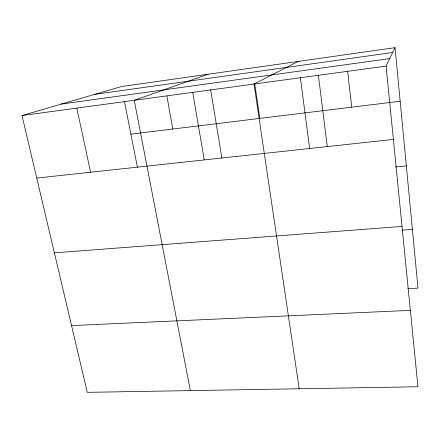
<?xml version="1.0" encoding="UTF-8"?>
<svg xmlns="http://www.w3.org/2000/svg" width="440" height="440" viewBox="0 0 440 440"><rect width="100%" height="100%" fill="white"/><g stroke="black" fill="none" stroke-linecap="round" stroke-linejoin="round"><path stroke-width="0.66" d="M386.1 66.094L395.054 47.658L121.512 86.548L22 115.55L87.291 392.343L417.951 386.777L386.1 66.094L22 115.55M298.232 61.424L254.012 84.035L299.2 388.779M208.098 74.239L134.244 100.304L190.35 390.61M94.699 94.364L392.711 52.487M61.485 104.043L389.736 58.608M130.883 134.145L400.169 101.25M36.746 178.068L393.382 139.42M395.5 166.958L406.34 165.897M54.384 252.846L402.023 226.43M402.155 230.12L412.396 229.361M407.82 288.657L418 288.118L395.054 47.658M71.544 325.584L410.361 310.36M76.808 108.103L90.596 172.232M124.416 101.299L137.407 167.266M166.854 96.003L172.827 129.019M192.698 92.362L204.264 159.913M210.661 89.826L221.876 158.021M254.766 84.09L259.842 118.393M300.366 77.671L309.711 148.995M318.401 75.29L327.267 146.586M347.622 71.027L351.725 107.168"/></g></svg>
